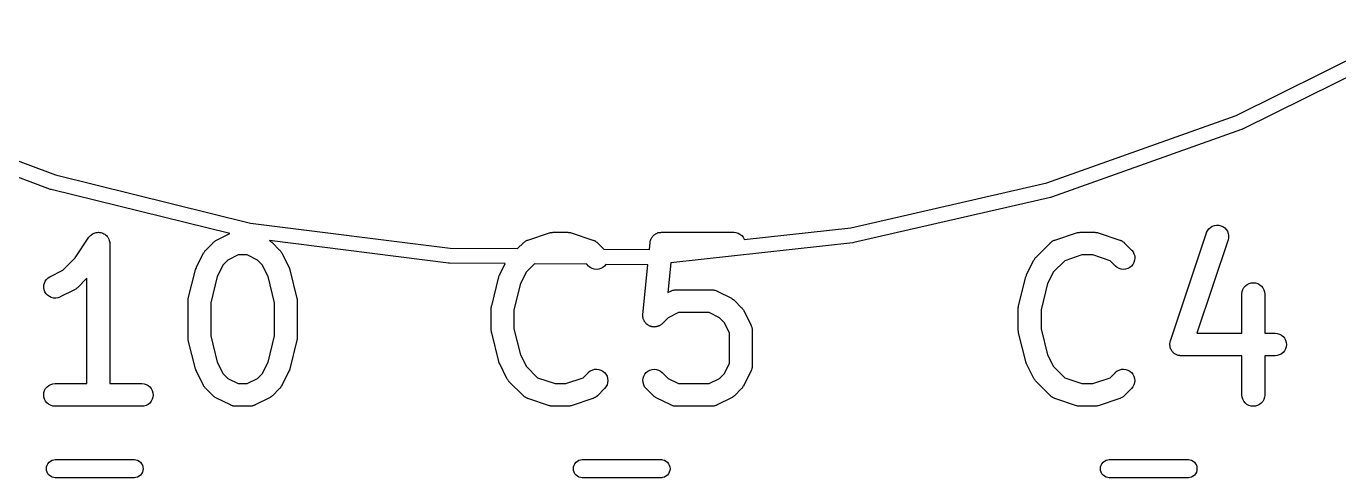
# Model space of a CAD drawing. Extents: x 122.8 to 186.2, y -119.4 to -70.3.
# Drawn here: x 130.69 to 139.35, y -102.73 to -99.74 of the extents above; entities that cross this region are included whole.
import ezdxf

# ---------------------------------------------------------------- set-up
doc = ezdxf.new("R2010")
doc.units = 0
doc.layers.add('BLACK', color=7, linetype='CONTINUOUS')

msp = doc.modelspace()

# ---------------------------------------------------------------- linework, layer by layer
at = {"layer": 'BLACK', "linetype": 'CONTINUOUS'}
for p, q in [((138.674, -100.333), (139.862, -99.7439)), ((139.909, -99.8322), (138.716, -100.424)), ((129.641, -100.262), (130.883, -100.727)), ((130.85, -100.822), (129.603, -100.354)), ((137.425, -100.779), (138.674, -100.333)), ((138.71, -100.426), (137.455, -100.874)), ((138.711, -100.426), (138.71, -100.426)), ((138.715, -100.424), (138.711, -100.426)), ((138.711, -100.426), (138.711, -100.426)), ((138.716, -100.424), (138.715, -100.424)), ((138.716, -100.424), (138.716, -100.424)), ((130.883, -100.727), (132.171, -101.045)), ((136.132, -101.076), (137.425, -100.779)), ((130.851, -100.822), (130.85, -100.822)), ((130.856, -100.824), (130.851, -100.822)), ((130.851, -100.822), (130.851, -100.822)), ((132.035, -101.114), (130.856, -100.824)), ((130.856, -100.824), (130.856, -100.824)), ((130.856, -100.824), (130.856, -100.824)), ((137.45, -100.876), (136.151, -101.174)), ((137.451, -100.875), (137.45, -100.875)), ((137.45, -100.875), (137.45, -100.876)), ((137.455, -100.874), (137.451, -100.875)), ((137.455, -100.874), (137.455, -100.874)), ((137.455, -100.874), (137.455, -100.874)), ((132.171, -101.045), (133.487, -101.21)), ((138.494, -101.083), (138.505, -101.073)), ((138.505, -101.073), (138.517, -101.065)), ((138.517, -101.065), (138.531, -101.06)), ((138.531, -101.06), (138.545, -101.058)), ((138.545, -101.058), (138.56, -101.058)), ((138.56, -101.058), (138.574, -101.062)), ((138.574, -101.062), (138.587, -101.068)), ((138.587, -101.068), (138.599, -101.076)), ((131.013, -101.275), (131.104, -101.139)), ((131.104, -101.138), (131.109, -101.132)), ((131.104, -101.139), (131.104, -101.138)), ((131.104, -101.138), (131.104, -101.138)), ((131.104, -101.138), (131.104, -101.138)), ((131.104, -101.138), (131.104, -101.138)), ((131.109, -101.132), (131.114, -101.127)), ((131.114, -101.127), (131.12, -101.122)), ((131.114, -101.127), (131.114, -101.127)), ((131.114, -101.127), (131.114, -101.127)), ((131.12, -101.122), (131.125, -101.118)), ((131.125, -101.118), (131.132, -101.114)), ((131.125, -101.118), (131.125, -101.118)), ((131.125, -101.118), (131.125, -101.118)), ((131.132, -101.114), (131.138, -101.111)), ((131.138, -101.111), (131.146, -101.109)), ((131.138, -101.111), (131.138, -101.111)), ((131.138, -101.111), (131.138, -101.111)), ((131.146, -101.109), (131.152, -101.107)), ((131.152, -101.107), (131.16, -101.106)), ((131.152, -101.107), (131.152, -101.107)), ((131.152, -101.107), (131.152, -101.107)), ((131.16, -101.106), (131.167, -101.105)), ((131.167, -101.105), (131.167, -101.105)), ((131.167, -101.105), (131.174, -101.106)), ((131.167, -101.105), (131.167, -101.105)), ((131.174, -101.106), (131.181, -101.107)), ((131.181, -101.107), (131.181, -101.107)), ((131.181, -101.107), (131.182, -101.107)), ((131.182, -101.107), (131.189, -101.109)), ((131.189, -101.109), (131.195, -101.111)), ((131.195, -101.111), (131.195, -101.111)), ((131.195, -101.111), (131.195, -101.111)), ((131.195, -101.111), (131.202, -101.115)), ((131.202, -101.115), (131.208, -101.118)), ((131.208, -101.118), (131.208, -101.118)), ((131.208, -101.118), (131.208, -101.118)), ((131.208, -101.118), (131.214, -101.123)), ((131.214, -101.123), (131.22, -101.128)), ((131.22, -101.128), (131.22, -101.128)), ((131.22, -101.128), (131.22, -101.128)), ((131.22, -101.128), (131.224, -101.134)), ((131.224, -101.134), (131.229, -101.139)), ((131.229, -101.139), (131.229, -101.139)), ((131.229, -101.139), (131.229, -101.139)), ((131.229, -101.139), (131.233, -101.146)), ((131.233, -101.146), (131.236, -101.152)), ((131.236, -101.152), (131.236, -101.152)), ((131.236, -101.152), (131.236, -101.152)), ((131.236, -101.152), (131.238, -101.159)), ((131.238, -101.159), (131.24, -101.166)), ((131.942, -101.161), (132.035, -101.114)), ((133.992, -101.161), (133.997, -101.158)), ((133.997, -101.158), (133.999, -101.158)), ((133.999, -101.158), (134.001, -101.157)), ((134.001, -101.157), (134.144, -101.109)), ((134.144, -101.109), (134.145, -101.109)), ((134.145, -101.109), (134.149, -101.108)), ((134.149, -101.108), (134.153, -101.107)), ((134.153, -101.107), (134.156, -101.107)), ((134.156, -101.107), (134.159, -101.106)), ((134.159, -101.106), (134.163, -101.106)), ((134.163, -101.106), (134.168, -101.105)), ((134.168, -101.105), (134.263, -101.105)), ((134.263, -101.105), (134.264, -101.105)), ((134.264, -101.105), (134.268, -101.106)), ((134.268, -101.106), (134.272, -101.106)), ((134.272, -101.106), (134.275, -101.107)), ((134.275, -101.107), (134.278, -101.107)), ((134.278, -101.107), (134.282, -101.108)), ((134.282, -101.108), (134.287, -101.109)), ((134.287, -101.109), (134.429, -101.157)), ((134.429, -101.157), (134.43, -101.157)), ((134.43, -101.157), (134.432, -101.158)), ((134.432, -101.158), (134.435, -101.159)), ((134.435, -101.159), (134.439, -101.161)), ((134.81, -101.158), (134.812, -101.155)), ((134.81, -101.161), (134.81, -101.158)), ((134.812, -101.155), (134.813, -101.151)), ((134.813, -101.151), (134.815, -101.148)), ((134.815, -101.148), (134.816, -101.144)), ((134.816, -101.144), (134.818, -101.141)), ((134.818, -101.141), (134.82, -101.138)), ((134.82, -101.138), (134.822, -101.135)), ((134.822, -101.135), (134.825, -101.132)), ((134.825, -101.132), (134.827, -101.13)), ((134.827, -101.13), (134.829, -101.127)), ((134.829, -101.127), (134.832, -101.125)), ((134.832, -101.125), (134.835, -101.122)), ((134.835, -101.122), (134.838, -101.12)), ((134.838, -101.12), (134.84, -101.118)), ((134.84, -101.118), (134.844, -101.116)), ((134.844, -101.116), (134.847, -101.114)), ((134.847, -101.114), (134.85, -101.113)), ((134.85, -101.113), (134.853, -101.111)), ((134.853, -101.111), (134.857, -101.11)), ((134.857, -101.11), (134.861, -101.108)), ((134.861, -101.108), (134.864, -101.108)), ((134.864, -101.108), (134.867, -101.107)), ((134.867, -101.107), (134.871, -101.106)), ((134.871, -101.106), (134.875, -101.106)), ((134.875, -101.106), (134.879, -101.106)), ((134.879, -101.106), (134.882, -101.105)), ((134.882, -101.105), (135.358, -101.105)), ((135.358, -101.105), (135.359, -101.105)), ((135.359, -101.105), (135.374, -101.107)), ((135.374, -101.107), (135.388, -101.111)), ((135.388, -101.111), (135.4, -101.118)), ((135.4, -101.118), (135.412, -101.128)), ((135.412, -101.128), (135.421, -101.139)), ((135.421, -101.139), (135.428, -101.152)), ((135.428, -101.153), (136.132, -101.076)), ((135.428, -101.152), (135.428, -101.153)), ((137.47, -101.161), (137.474, -101.158)), ((137.474, -101.158), (137.477, -101.158)), ((137.477, -101.158), (137.479, -101.157)), ((137.479, -101.157), (137.621, -101.109)), ((137.621, -101.109), (137.622, -101.109)), ((137.622, -101.109), (137.627, -101.108)), ((137.627, -101.108), (137.631, -101.107)), ((137.631, -101.107), (137.634, -101.107)), ((137.634, -101.107), (137.637, -101.106)), ((137.637, -101.106), (137.641, -101.106)), ((137.641, -101.106), (137.645, -101.105)), ((137.645, -101.105), (137.74, -101.105)), ((137.74, -101.105), (137.741, -101.105)), ((137.741, -101.105), (137.746, -101.106)), ((137.746, -101.106), (137.75, -101.106)), ((137.75, -101.106), (137.753, -101.107)), ((137.753, -101.107), (137.756, -101.107)), ((137.756, -101.107), (137.76, -101.108)), ((137.76, -101.108), (137.764, -101.109)), ((137.764, -101.109), (137.907, -101.157)), ((137.907, -101.157), (137.908, -101.157)), ((137.908, -101.157), (137.91, -101.158)), ((137.91, -101.158), (137.912, -101.159)), ((137.912, -101.159), (137.917, -101.161)), ((138.241, -101.823), (138.479, -101.109)), ((138.621, -101.156), (138.416, -101.772)), ((138.479, -101.108), (138.485, -101.095)), ((138.479, -101.109), (138.479, -101.108)), ((138.485, -101.095), (138.494, -101.083)), ((138.599, -101.076), (138.609, -101.087)), ((138.609, -101.087), (138.617, -101.099)), ((138.617, -101.099), (138.622, -101.113)), ((138.624, -101.142), (138.621, -101.156)), ((138.622, -101.113), (138.625, -101.128)), ((138.625, -101.128), (138.624, -101.142)), ((131.24, -101.166), (131.24, -101.166)), ((131.24, -101.166), (131.24, -101.166)), ((131.24, -101.166), (131.241, -101.173)), ((131.241, -101.173), (131.241, -101.18)), ((131.241, -101.18), (131.241, -102.105)), ((131.814, -101.337), (131.861, -101.242)), ((131.861, -101.242), (131.862, -101.241)), ((131.862, -101.241), (131.864, -101.238)), ((131.864, -101.238), (131.866, -101.234)), ((131.866, -101.234), (131.868, -101.231)), ((131.868, -101.231), (131.87, -101.229)), ((131.87, -101.229), (131.873, -101.226)), ((131.873, -101.226), (131.875, -101.223)), ((131.875, -101.223), (131.923, -101.175)), ((131.923, -101.175), (131.924, -101.174)), ((131.924, -101.174), (131.927, -101.172)), ((131.927, -101.172), (131.93, -101.169)), ((131.93, -101.169), (131.933, -101.167)), ((131.933, -101.167), (131.935, -101.165)), ((131.935, -101.165), (131.939, -101.163)), ((131.939, -101.163), (131.942, -101.161)), ((133.477, -101.31), (132.296, -101.161)), ((132.296, -101.161), (132.296, -101.161)), ((132.296, -101.161), (132.3, -101.164)), ((132.3, -101.164), (132.303, -101.166)), ((132.303, -101.166), (132.306, -101.168)), ((132.306, -101.168), (132.308, -101.169)), ((132.308, -101.169), (132.311, -101.172)), ((132.311, -101.172), (132.315, -101.175)), ((132.315, -101.175), (132.362, -101.223)), ((132.362, -101.223), (132.363, -101.223)), ((132.363, -101.223), (132.366, -101.227)), ((132.366, -101.227), (132.368, -101.23)), ((132.368, -101.23), (132.37, -101.232)), ((132.37, -101.232), (132.372, -101.235)), ((132.372, -101.235), (132.374, -101.239)), ((132.374, -101.239), (132.376, -101.242)), ((132.376, -101.242), (132.424, -101.337)), ((133.487, -101.21), (133.933, -101.213)), ((133.933, -101.213), (133.972, -101.175)), ((133.972, -101.174), (133.974, -101.173)), ((133.972, -101.175), (133.972, -101.174)), ((133.974, -101.173), (133.976, -101.171)), ((133.976, -101.171), (133.98, -101.168)), ((133.98, -101.168), (133.984, -101.165)), ((133.984, -101.165), (133.986, -101.164)), ((133.986, -101.164), (133.988, -101.163)), ((133.988, -101.163), (133.992, -101.161)), ((134.439, -101.161), (134.444, -101.163)), ((134.444, -101.163), (134.445, -101.165)), ((134.445, -101.165), (134.447, -101.166)), ((134.447, -101.166), (134.451, -101.169)), ((134.451, -101.169), (134.456, -101.172)), ((134.456, -101.172), (134.457, -101.174)), ((134.457, -101.174), (134.459, -101.175)), ((134.459, -101.175), (134.502, -101.218)), ((134.502, -101.218), (134.803, -101.22)), ((134.803, -101.22), (134.807, -101.173)), ((134.807, -101.172), (134.808, -101.169)), ((134.807, -101.173), (134.807, -101.172)), ((134.808, -101.165), (134.81, -101.161)), ((134.808, -101.169), (134.808, -101.165)), ((136.146, -101.175), (134.945, -101.307)), ((136.151, -101.174), (136.146, -101.175)), ((136.146, -101.175), (136.146, -101.175)), ((136.146, -101.175), (136.146, -101.175)), ((136.151, -101.174), (136.151, -101.174)), ((136.151, -101.174), (136.151, -101.174)), ((137.354, -101.27), (137.449, -101.175)), ((137.449, -101.175), (137.45, -101.174)), ((137.45, -101.174), (137.452, -101.173)), ((137.452, -101.173), (137.453, -101.171)), ((137.453, -101.171), (137.457, -101.168)), ((137.457, -101.168), (137.461, -101.165)), ((137.461, -101.165), (137.463, -101.164)), ((137.463, -101.164), (137.465, -101.163)), ((137.465, -101.163), (137.47, -101.161)), ((137.917, -101.161), (137.921, -101.163)), ((137.921, -101.163), (137.923, -101.165)), ((137.923, -101.165), (137.925, -101.166)), ((137.925, -101.166), (137.929, -101.169)), ((137.929, -101.169), (137.933, -101.172)), ((137.933, -101.172), (137.935, -101.174)), ((137.935, -101.174), (137.936, -101.175)), ((137.936, -101.175), (137.984, -101.223)), ((137.984, -101.223), (137.985, -101.223)), ((137.985, -101.223), (137.994, -101.235)), ((137.994, -101.235), (138, -101.248)), ((130.931, -101.357), (131.013, -101.275)), ((131.99, -101.32), (131.951, -101.397)), ((132.02, -101.29), (131.99, -101.32)), ((132.089, -101.255), (132.02, -101.29)), ((132.149, -101.255), (132.089, -101.255)), ((132.217, -101.29), (132.149, -101.255)), ((132.248, -101.32), (132.217, -101.29)), ((132.286, -101.397), (132.248, -101.32)), ((133.478, -101.31), (133.477, -101.31)), ((133.483, -101.31), (133.478, -101.31)), ((133.478, -101.31), (133.478, -101.31)), ((133.851, -101.313), (133.483, -101.31)), ((133.483, -101.31), (133.483, -101.31)), ((133.483, -101.31), (133.483, -101.31)), ((133.815, -101.385), (133.851, -101.313)), ((134.044, -101.314), (133.991, -101.368)), ((134.389, -101.317), (134.044, -101.314)), ((134.4, -101.329), (134.389, -101.317)), ((134.412, -101.338), (134.4, -101.329)), ((134.506, -101.329), (134.495, -101.338)), ((134.515, -101.318), (134.506, -101.329)), ((134.793, -101.32), (134.515, -101.318)), ((134.76, -101.649), (134.793, -101.32)), ((134.945, -101.307), (134.925, -101.504)), ((137.292, -101.385), (137.34, -101.29)), ((137.34, -101.289), (137.343, -101.285)), ((137.34, -101.29), (137.34, -101.289)), ((137.343, -101.285), (137.345, -101.282)), ((137.345, -101.282), (137.347, -101.279)), ((137.347, -101.279), (137.348, -101.276)), ((137.348, -101.276), (137.351, -101.273)), ((137.351, -101.273), (137.354, -101.27)), ((137.543, -101.294), (137.469, -101.368)), ((137.657, -101.255), (137.543, -101.294)), ((137.728, -101.255), (137.657, -101.255)), ((137.843, -101.294), (137.728, -101.255)), ((137.878, -101.329), (137.843, -101.294)), ((137.889, -101.338), (137.878, -101.329)), ((137.983, -101.329), (137.972, -101.338)), ((137.993, -101.318), (137.983, -101.329)), ((138, -101.305), (137.993, -101.318)), ((138, -101.248), (138.005, -101.262)), ((138.004, -101.291), (138, -101.305)), ((138.006, -101.276), (138.004, -101.291)), ((138.005, -101.262), (138.006, -101.276)), ((130.816, -101.429), (130.824, -101.417)), ((130.824, -101.417), (130.835, -101.407)), ((130.835, -101.407), (130.847, -101.399)), ((130.847, -101.399), (130.931, -101.357)), ((131.091, -101.409), (131.029, -101.472)), ((131.091, -102.105), (131.091, -101.409)), ((131.76, -101.543), (131.808, -101.353)), ((131.808, -101.351), (131.811, -101.344)), ((131.808, -101.352), (131.808, -101.351)), ((131.808, -101.351), (131.808, -101.351)), ((131.808, -101.353), (131.808, -101.352)), ((131.811, -101.344), (131.813, -101.338)), ((131.813, -101.338), (131.814, -101.337)), ((131.813, -101.338), (131.813, -101.338)), ((131.951, -101.397), (131.908, -101.571)), ((132.329, -101.571), (132.286, -101.397)), ((132.424, -101.337), (132.424, -101.338)), ((132.424, -101.338), (132.424, -101.339)), ((132.424, -101.339), (132.425, -101.339)), ((132.425, -101.339), (132.427, -101.345)), ((132.427, -101.345), (132.429, -101.352)), ((132.429, -101.352), (132.429, -101.352)), ((132.429, -101.352), (132.43, -101.353)), ((132.43, -101.353), (132.477, -101.543)), ((133.762, -101.591), (133.809, -101.4)), ((133.809, -101.4), (133.809, -101.399)), ((133.809, -101.399), (133.81, -101.399)), ((133.81, -101.399), (133.812, -101.392)), ((133.81, -101.399), (133.81, -101.399)), ((133.812, -101.392), (133.815, -101.386)), ((133.815, -101.386), (133.815, -101.385)), ((133.815, -101.385), (133.815, -101.385)), ((133.991, -101.368), (133.953, -101.445)), ((134.425, -101.345), (134.412, -101.338)), ((134.439, -101.349), (134.425, -101.345)), ((134.453, -101.351), (134.439, -101.349)), ((134.468, -101.349), (134.453, -101.351)), ((134.482, -101.345), (134.468, -101.349)), ((134.495, -101.338), (134.482, -101.345)), ((137.239, -101.591), (137.287, -101.4)), ((137.287, -101.399), (137.29, -101.392)), ((137.287, -101.4), (137.287, -101.399)), ((137.287, -101.399), (137.287, -101.399)), ((137.287, -101.399), (137.287, -101.399)), ((137.29, -101.392), (137.292, -101.386)), ((137.292, -101.386), (137.292, -101.385)), ((137.292, -101.385), (137.292, -101.385)), ((137.469, -101.368), (137.43, -101.445)), ((137.902, -101.345), (137.889, -101.338)), ((137.916, -101.349), (137.902, -101.345)), ((137.931, -101.351), (137.916, -101.349)), ((137.945, -101.349), (137.931, -101.351)), ((137.959, -101.345), (137.945, -101.349)), ((137.972, -101.338), (137.959, -101.345)), ((130.806, -101.456), (130.81, -101.442)), ((130.806, -101.471), (130.806, -101.456)), ((130.808, -101.485), (130.806, -101.471)), ((130.813, -101.499), (130.808, -101.485)), ((130.81, -101.442), (130.816, -101.429)), ((130.821, -101.512), (130.813, -101.499)), ((131.009, -101.486), (130.914, -101.533)), ((131.013, -101.483), (131.009, -101.486)), ((131.017, -101.481), (131.013, -101.483)), ((131.019, -101.479), (131.017, -101.481)), ((131.022, -101.478), (131.019, -101.479)), ((131.025, -101.475), (131.022, -101.478)), ((131.028, -101.472), (131.025, -101.475)), ((131.029, -101.472), (131.028, -101.472)), ((133.953, -101.445), (133.909, -101.618)), ((134.925, -101.504), (134.944, -101.494)), ((134.944, -101.494), (134.945, -101.494)), ((134.945, -101.494), (134.947, -101.493)), ((134.947, -101.493), (134.949, -101.492)), ((134.949, -101.492), (134.953, -101.491)), ((134.953, -101.491), (134.958, -101.489)), ((134.958, -101.489), (134.96, -101.488)), ((134.96, -101.488), (134.963, -101.488)), ((134.963, -101.488), (134.968, -101.487)), ((134.968, -101.487), (134.973, -101.486)), ((134.973, -101.486), (134.975, -101.487)), ((134.975, -101.487), (134.977, -101.486)), ((134.977, -101.486), (135.215, -101.486)), ((135.215, -101.486), (135.216, -101.486)), ((135.216, -101.486), (135.218, -101.487)), ((135.218, -101.487), (135.221, -101.487)), ((135.221, -101.487), (135.226, -101.487)), ((135.226, -101.487), (135.231, -101.488)), ((135.231, -101.488), (135.233, -101.489)), ((135.233, -101.489), (135.235, -101.489)), ((135.235, -101.489), (135.24, -101.491)), ((135.24, -101.491), (135.245, -101.492)), ((135.245, -101.492), (135.247, -101.493)), ((135.247, -101.493), (135.249, -101.494)), ((135.249, -101.494), (135.344, -101.542)), ((137.43, -101.445), (137.387, -101.618)), ((138.713, -101.513), (138.715, -101.498)), ((138.715, -101.498), (138.719, -101.484)), ((138.719, -101.484), (138.726, -101.471)), ((138.726, -101.471), (138.736, -101.46)), ((138.736, -101.46), (138.747, -101.451)), ((138.747, -101.451), (138.76, -101.444)), ((138.76, -101.444), (138.774, -101.44)), ((138.774, -101.44), (138.788, -101.439)), ((138.788, -101.439), (138.803, -101.44)), ((138.803, -101.44), (138.817, -101.445)), ((138.817, -101.445), (138.83, -101.452)), ((138.83, -101.452), (138.841, -101.461)), ((138.841, -101.461), (138.85, -101.472)), ((138.85, -101.472), (138.857, -101.485)), ((138.857, -101.485), (138.862, -101.499)), ((138.862, -101.499), (138.863, -101.514)), ((130.831, -101.522), (130.821, -101.512)), ((130.843, -101.531), (130.831, -101.522)), ((130.856, -101.537), (130.843, -101.531)), ((130.87, -101.54), (130.856, -101.537)), ((130.885, -101.541), (130.87, -101.54)), ((130.899, -101.539), (130.885, -101.541)), ((130.913, -101.534), (130.899, -101.539)), ((130.914, -101.533), (130.913, -101.534)), ((131.758, -101.558), (131.759, -101.552)), ((131.758, -101.559), (131.758, -101.558)), ((131.758, -101.56), (131.758, -101.559)), ((131.758, -101.561), (131.758, -101.56)), ((131.758, -101.799), (131.758, -101.561)), ((131.759, -101.552), (131.76, -101.546)), ((131.76, -101.544), (131.76, -101.543)), ((131.76, -101.546), (131.76, -101.544)), ((131.908, -101.571), (131.908, -101.79)), ((132.329, -101.79), (132.329, -101.571)), ((132.477, -101.543), (132.477, -101.544)), ((132.477, -101.544), (132.478, -101.545)), ((132.478, -101.545), (132.478, -101.547)), ((132.478, -101.547), (132.479, -101.553)), ((132.479, -101.553), (132.479, -101.559)), ((132.479, -101.559), (132.479, -101.56)), ((132.479, -101.56), (132.479, -101.561)), ((132.479, -101.561), (132.479, -101.799)), ((133.76, -101.599), (133.761, -101.593)), ((133.761, -101.592), (133.762, -101.591)), ((133.761, -101.593), (133.761, -101.592)), ((135.344, -101.542), (135.345, -101.542)), ((135.345, -101.542), (135.348, -101.545)), ((135.348, -101.545), (135.352, -101.547)), ((135.352, -101.547), (135.355, -101.549)), ((135.355, -101.549), (135.357, -101.55)), ((135.357, -101.55), (135.36, -101.553)), ((135.36, -101.553), (135.364, -101.556)), ((135.364, -101.556), (135.411, -101.604)), ((137.238, -101.593), (137.239, -101.592)), ((137.238, -101.599), (137.238, -101.593)), ((137.239, -101.592), (137.239, -101.591)), ((138.713, -101.514), (138.713, -101.513)), ((138.713, -101.772), (138.713, -101.514)), ((138.863, -101.514), (138.863, -101.772)), ((133.759, -101.605), (133.76, -101.599)), ((133.759, -101.607), (133.759, -101.605)), ((133.759, -101.608), (133.759, -101.607)), ((133.759, -101.609), (133.759, -101.608)), ((133.759, -101.752), (133.759, -101.609)), ((133.909, -101.618), (133.909, -101.743)), ((134.759, -101.656), (134.76, -101.653)), ((134.76, -101.66), (134.759, -101.656)), ((134.76, -101.653), (134.76, -101.649)), ((134.76, -101.664), (134.76, -101.66)), ((134.76, -101.667), (134.76, -101.664)), ((134.761, -101.671), (134.76, -101.667)), ((134.762, -101.674), (134.761, -101.671)), ((134.762, -101.678), (134.762, -101.674)), ((134.764, -101.681), (134.762, -101.678)), ((134.926, -101.671), (134.887, -101.71)), ((134.995, -101.636), (134.926, -101.671)), ((135.198, -101.636), (134.995, -101.636)), ((135.266, -101.671), (135.198, -101.636)), ((135.296, -101.701), (135.266, -101.671)), ((135.411, -101.604), (135.412, -101.604)), ((135.412, -101.604), (135.414, -101.608)), ((135.414, -101.608), (135.417, -101.611)), ((135.417, -101.611), (135.419, -101.613)), ((135.419, -101.613), (135.421, -101.616)), ((135.421, -101.616), (135.423, -101.619)), ((135.423, -101.619), (135.425, -101.623)), ((135.425, -101.623), (135.473, -101.718)), ((137.237, -101.605), (137.238, -101.599)), ((137.237, -101.607), (137.237, -101.605)), ((137.237, -101.608), (137.237, -101.607)), ((137.237, -101.609), (137.237, -101.608)), ((137.237, -101.752), (137.237, -101.609)), ((137.387, -101.618), (137.387, -101.743)), ((133.759, -101.753), (133.759, -101.752)), ((133.759, -101.754), (133.759, -101.753)), ((133.76, -101.76), (133.759, -101.754)), ((133.761, -101.766), (133.76, -101.76)), ((133.761, -101.768), (133.761, -101.766)), ((133.909, -101.743), (133.953, -101.916)), ((134.765, -101.685), (134.764, -101.681)), ((134.767, -101.688), (134.765, -101.685)), ((134.768, -101.692), (134.767, -101.688)), ((134.77, -101.695), (134.768, -101.692)), ((134.772, -101.698), (134.77, -101.695)), ((134.774, -101.701), (134.772, -101.698)), ((134.776, -101.704), (134.774, -101.701)), ((134.779, -101.706), (134.776, -101.704)), ((134.781, -101.709), (134.779, -101.706)), ((134.784, -101.712), (134.781, -101.709)), ((134.786, -101.714), (134.784, -101.712)), ((134.789, -101.716), (134.786, -101.714)), ((134.792, -101.719), (134.789, -101.716)), ((134.795, -101.72), (134.792, -101.719)), ((134.798, -101.722), (134.795, -101.72)), ((134.802, -101.724), (134.798, -101.722)), ((134.805, -101.726), (134.802, -101.724)), ((134.809, -101.727), (134.805, -101.726)), ((134.812, -101.728), (134.809, -101.727)), ((134.816, -101.729), (134.812, -101.728)), ((134.819, -101.73), (134.816, -101.729)), ((134.823, -101.73), (134.819, -101.73)), ((134.826, -101.731), (134.823, -101.73)), ((134.83, -101.731), (134.826, -101.731)), ((134.833, -101.732), (134.83, -101.731)), ((134.837, -101.731), (134.833, -101.732)), ((134.841, -101.731), (134.837, -101.731)), ((134.844, -101.731), (134.841, -101.731)), ((134.848, -101.73), (134.844, -101.731)), ((134.852, -101.729), (134.848, -101.73)), ((134.855, -101.729), (134.852, -101.729)), ((134.859, -101.727), (134.855, -101.729)), ((134.862, -101.726), (134.859, -101.727)), ((134.865, -101.724), (134.862, -101.726)), ((134.869, -101.723), (134.865, -101.724)), ((134.872, -101.721), (134.869, -101.723)), ((134.875, -101.719), (134.872, -101.721)), ((134.878, -101.717), (134.875, -101.719)), ((134.881, -101.715), (134.878, -101.717)), ((134.884, -101.713), (134.881, -101.715)), ((134.887, -101.71), (134.884, -101.713)), ((134.887, -101.71), (134.887, -101.71)), ((135.331, -101.77), (135.296, -101.701)), ((135.473, -101.718), (135.473, -101.719)), ((135.473, -101.719), (135.474, -101.721)), ((135.474, -101.721), (135.475, -101.723)), ((135.475, -101.723), (135.477, -101.728)), ((135.477, -101.728), (135.478, -101.733)), ((135.478, -101.733), (135.479, -101.735)), ((135.479, -101.735), (135.479, -101.737)), ((135.479, -101.737), (135.48, -101.742)), ((135.48, -101.742), (135.481, -101.747)), ((135.481, -101.747), (135.48, -101.75)), ((135.48, -101.75), (135.481, -101.752)), ((135.481, -101.752), (135.481, -101.99)), ((137.237, -101.753), (137.237, -101.752)), ((137.237, -101.754), (137.237, -101.753)), ((137.238, -101.76), (137.237, -101.754)), ((137.238, -101.766), (137.238, -101.76)), ((137.239, -101.768), (137.238, -101.766)), ((137.387, -101.743), (137.43, -101.916)), ((131.758, -101.801), (131.758, -101.799)), ((131.758, -101.802), (131.758, -101.801)), ((131.759, -101.808), (131.758, -101.802)), ((131.759, -101.814), (131.759, -101.808)), ((131.76, -101.815), (131.759, -101.814)), ((131.76, -101.817), (131.76, -101.815)), ((131.76, -101.818), (131.76, -101.817)), ((131.808, -102.008), (131.76, -101.818)), ((131.908, -101.79), (131.951, -101.964)), ((132.286, -101.964), (132.329, -101.79)), ((132.477, -101.818), (132.43, -102.008)), ((132.478, -101.815), (132.477, -101.816)), ((132.477, -101.816), (132.477, -101.818)), ((132.479, -101.803), (132.478, -101.809)), ((132.478, -101.809), (132.478, -101.815)), ((132.479, -101.799), (132.479, -101.8)), ((132.479, -101.8), (132.479, -101.802)), ((132.479, -101.802), (132.479, -101.803)), ((133.761, -101.769), (133.761, -101.768)), ((133.762, -101.77), (133.761, -101.769)), ((133.809, -101.96), (133.762, -101.77)), ((135.331, -101.972), (135.331, -101.77)), ((137.239, -101.769), (137.239, -101.768)), ((137.239, -101.77), (137.239, -101.769)), ((137.287, -101.96), (137.239, -101.77)), ((138.237, -101.838), (138.238, -101.835)), ((138.237, -101.842), (138.237, -101.838)), ((138.237, -101.847), (138.237, -101.842)), ((138.237, -101.849), (138.237, -101.847)), ((138.237, -101.852), (138.237, -101.849)), ((138.238, -101.857), (138.237, -101.852)), ((138.238, -101.832), (138.24, -101.828)), ((138.238, -101.835), (138.238, -101.832)), ((138.24, -101.828), (138.241, -101.823)), ((138.416, -101.772), (138.713, -101.772)), ((138.863, -101.772), (138.931, -101.772)), ((138.931, -101.772), (138.932, -101.772)), ((138.932, -101.772), (138.946, -101.774)), ((138.946, -101.774), (138.96, -101.778)), ((138.96, -101.778), (138.973, -101.785)), ((138.973, -101.785), (138.984, -101.795)), ((138.984, -101.795), (138.994, -101.806)), ((138.994, -101.806), (139, -101.819)), ((139, -101.819), (139.005, -101.833)), ((139.006, -101.848), (139.004, -101.862)), ((139.005, -101.833), (139.006, -101.848)), ((133.953, -101.916), (133.991, -101.993)), ((137.43, -101.916), (137.469, -101.993)), ((138.238, -101.861), (138.238, -101.857)), ((138.239, -101.864), (138.238, -101.861)), ((138.239, -101.867), (138.239, -101.864)), ((138.241, -101.871), (138.239, -101.867)), ((138.242, -101.875), (138.241, -101.871)), ((138.244, -101.878), (138.242, -101.875)), ((138.245, -101.88), (138.244, -101.878)), ((138.247, -101.884), (138.245, -101.88)), ((138.249, -101.888), (138.247, -101.884)), ((138.251, -101.89), (138.249, -101.888)), ((138.252, -101.893), (138.251, -101.89)), ((138.255, -101.896), (138.252, -101.893)), ((138.258, -101.9), (138.255, -101.896)), ((138.26, -101.901), (138.258, -101.9)), ((138.262, -101.903), (138.26, -101.901)), ((138.266, -101.906), (138.262, -101.903)), ((138.269, -101.909), (138.266, -101.906)), ((138.272, -101.91), (138.269, -101.909)), ((138.274, -101.912), (138.272, -101.91)), ((138.278, -101.914), (138.274, -101.912)), ((138.282, -101.916), (138.278, -101.914)), ((138.285, -101.917), (138.282, -101.916)), ((138.288, -101.918), (138.285, -101.917)), ((138.292, -101.919), (138.288, -101.918)), ((138.296, -101.92), (138.292, -101.919)), ((138.299, -101.921), (138.296, -101.92)), ((138.302, -101.921), (138.299, -101.921)), ((138.306, -101.922), (138.302, -101.921)), ((138.311, -101.922), (138.306, -101.922)), ((138.312, -101.922), (138.311, -101.922)), ((138.713, -101.922), (138.312, -101.922)), ((138.713, -102.18), (138.713, -101.922)), ((138.931, -101.922), (138.863, -101.922)), ((138.863, -101.922), (138.863, -102.18)), ((138.945, -101.921), (138.931, -101.922)), ((138.959, -101.916), (138.945, -101.921)), ((138.972, -101.91), (138.959, -101.916)), ((138.984, -101.9), (138.972, -101.91)), ((138.993, -101.889), (138.984, -101.9)), ((139, -101.876), (138.993, -101.889)), ((139.004, -101.862), (139, -101.876)), ((131.808, -102.009), (131.808, -102.008)), ((131.808, -102.008), (131.808, -102.008)), ((131.81, -102.015), (131.808, -102.009)), ((131.813, -102.022), (131.81, -102.015)), ((131.813, -102.023), (131.813, -102.022)), ((131.813, -102.022), (131.813, -102.022)), ((131.814, -102.023), (131.813, -102.023)), ((131.861, -102.119), (131.814, -102.023)), ((131.951, -101.964), (131.99, -102.041)), ((132.248, -102.041), (132.286, -101.964)), ((132.424, -102.023), (132.376, -102.119)), ((132.427, -102.016), (132.424, -102.023)), ((132.424, -102.023), (132.424, -102.023)), ((132.424, -102.023), (132.424, -102.023)), ((132.429, -102.01), (132.427, -102.016)), ((132.43, -102.008), (132.429, -102.009)), ((132.429, -102.009), (132.429, -102.009)), ((132.429, -102.009), (132.429, -102.01)), ((133.809, -101.961), (133.809, -101.96)), ((133.812, -101.968), (133.809, -101.961)), ((133.809, -101.961), (133.809, -101.961)), ((133.814, -101.974), (133.812, -101.968)), ((133.814, -101.975), (133.814, -101.974)), ((133.815, -101.976), (133.814, -101.975)), ((133.814, -101.975), (133.814, -101.975)), ((133.862, -102.071), (133.815, -101.976)), ((133.991, -101.993), (134.065, -102.067)), ((134.401, -102.031), (134.412, -102.022)), ((134.412, -102.022), (134.425, -102.016)), ((134.425, -102.016), (134.44, -102.011)), ((134.44, -102.011), (134.454, -102.01)), ((134.454, -102.01), (134.469, -102.012)), ((134.469, -102.012), (134.483, -102.016)), ((134.483, -102.016), (134.495, -102.023)), ((134.495, -102.023), (134.507, -102.032)), ((134.782, -102.032), (134.793, -102.023)), ((134.793, -102.023), (134.806, -102.016)), ((134.806, -102.016), (134.82, -102.012)), ((134.82, -102.012), (134.835, -102.01)), ((134.835, -102.01), (134.849, -102.012)), ((134.849, -102.012), (134.863, -102.016)), ((134.863, -102.016), (134.876, -102.023)), ((134.876, -102.023), (134.887, -102.032)), ((135.296, -102.041), (135.331, -101.972)), ((135.473, -102.023), (135.425, -102.119)), ((135.474, -102.021), (135.473, -102.023)), ((135.475, -102.019), (135.474, -102.021)), ((135.476, -102.015), (135.475, -102.019)), ((135.478, -102.01), (135.476, -102.015)), ((135.479, -102.005), (135.478, -102.008)), ((135.478, -102.008), (135.478, -102.01)), ((135.48, -102), (135.479, -102.005)), ((135.481, -101.991), (135.48, -101.993)), ((135.48, -101.993), (135.481, -101.995)), ((135.481, -101.995), (135.48, -102)), ((135.481, -101.99), (135.481, -101.991)), ((137.287, -101.961), (137.287, -101.96)), ((137.289, -101.968), (137.287, -101.961)), ((137.287, -101.961), (137.287, -101.961)), ((137.292, -101.974), (137.289, -101.968)), ((137.292, -101.975), (137.292, -101.974)), ((137.292, -101.976), (137.292, -101.975)), ((137.292, -101.975), (137.292, -101.975)), ((137.34, -102.071), (137.292, -101.976)), ((137.469, -101.993), (137.543, -102.067)), ((137.879, -102.031), (137.89, -102.022)), ((137.89, -102.022), (137.903, -102.016)), ((137.903, -102.016), (137.917, -102.011)), ((137.917, -102.011), (137.932, -102.01)), ((137.932, -102.01), (137.946, -102.012)), ((137.946, -102.012), (137.96, -102.016)), ((137.96, -102.016), (137.973, -102.023)), ((137.973, -102.023), (137.984, -102.032)), ((130.839, -102.118), (130.852, -102.111)), ((130.852, -102.111), (130.866, -102.107)), ((130.866, -102.107), (130.881, -102.105)), ((130.881, -102.105), (131.091, -102.105)), ((131.241, -102.105), (131.452, -102.105)), ((131.452, -102.105), (131.453, -102.105)), ((131.453, -102.105), (131.468, -102.107)), ((131.468, -102.107), (131.482, -102.111)), ((131.482, -102.111), (131.494, -102.118)), ((131.99, -102.041), (132.02, -102.071)), ((132.02, -102.071), (132.089, -102.105)), ((132.089, -102.105), (132.149, -102.105)), ((132.149, -102.105), (132.217, -102.071)), ((132.217, -102.071), (132.248, -102.041)), ((133.865, -102.075), (133.862, -102.071)), ((133.867, -102.078), (133.865, -102.075)), ((133.869, -102.081), (133.867, -102.078)), ((133.87, -102.083), (133.869, -102.081)), ((133.873, -102.087), (133.87, -102.083)), ((133.876, -102.09), (133.873, -102.087)), ((133.876, -102.091), (133.876, -102.09)), ((133.972, -102.186), (133.876, -102.091)), ((134.065, -102.067), (134.18, -102.105)), ((134.18, -102.105), (134.251, -102.105)), ((134.251, -102.105), (134.365, -102.067)), ((134.365, -102.067), (134.4, -102.032)), ((134.4, -102.032), (134.401, -102.031)), ((134.507, -102.032), (134.516, -102.044)), ((134.516, -102.044), (134.523, -102.057)), ((134.523, -102.057), (134.527, -102.071)), ((134.527, -102.1), (134.523, -102.114)), ((134.527, -102.071), (134.528, -102.085)), ((134.528, -102.085), (134.527, -102.1)), ((134.759, -102.084), (134.761, -102.07)), ((134.761, -102.099), (134.759, -102.084)), ((134.761, -102.07), (134.765, -102.056)), ((134.765, -102.113), (134.761, -102.099)), ((134.765, -102.056), (134.772, -102.043)), ((134.771, -102.126), (134.765, -102.113)), ((134.772, -102.043), (134.782, -102.032)), ((134.887, -102.032), (134.926, -102.071)), ((134.926, -102.071), (134.995, -102.105)), ((134.995, -102.105), (135.198, -102.105)), ((135.198, -102.105), (135.266, -102.071)), ((135.266, -102.071), (135.296, -102.041)), ((137.342, -102.075), (137.34, -102.071)), ((137.344, -102.078), (137.342, -102.075)), ((137.346, -102.081), (137.344, -102.078)), ((137.348, -102.083), (137.346, -102.081)), ((137.351, -102.087), (137.348, -102.083)), ((137.353, -102.09), (137.351, -102.087)), ((137.354, -102.091), (137.353, -102.09)), ((137.449, -102.186), (137.354, -102.091)), ((137.543, -102.067), (137.657, -102.105)), ((137.657, -102.105), (137.728, -102.105)), ((137.728, -102.105), (137.843, -102.067)), ((137.843, -102.067), (137.878, -102.032)), ((137.878, -102.032), (137.879, -102.031)), ((137.984, -102.032), (137.993, -102.044)), ((137.993, -102.044), (138, -102.057)), ((138, -102.057), (138.004, -102.071)), ((138.004, -102.1), (138, -102.114)), ((138.004, -102.071), (138.006, -102.085)), ((138.006, -102.085), (138.004, -102.1)), ((130.806, -102.18), (130.807, -102.165)), ((130.807, -102.194), (130.806, -102.18)), ((130.807, -102.165), (130.811, -102.151)), ((130.811, -102.208), (130.807, -102.194)), ((130.811, -102.151), (130.818, -102.138)), ((130.818, -102.138), (130.828, -102.127)), ((130.828, -102.127), (130.839, -102.118)), ((131.494, -102.118), (131.506, -102.128)), ((131.506, -102.128), (131.515, -102.139)), ((131.515, -102.139), (131.522, -102.152)), ((131.525, -102.195), (131.521, -102.209)), ((131.522, -102.152), (131.526, -102.166)), ((131.527, -102.181), (131.525, -102.195)), ((131.526, -102.166), (131.527, -102.181)), ((131.863, -102.122), (131.861, -102.119)), ((131.865, -102.126), (131.863, -102.122)), ((131.867, -102.128), (131.865, -102.126)), ((131.869, -102.131), (131.867, -102.128)), ((131.872, -102.134), (131.869, -102.131)), ((131.874, -102.137), (131.872, -102.134)), ((131.875, -102.138), (131.874, -102.137)), ((131.923, -102.186), (131.875, -102.138)), ((131.926, -102.188), (131.923, -102.186)), ((131.929, -102.191), (131.926, -102.188)), ((131.932, -102.193), (131.929, -102.191)), ((131.934, -102.195), (131.932, -102.193)), ((131.938, -102.197), (131.934, -102.195)), ((131.941, -102.199), (131.938, -102.197)), ((131.942, -102.2), (131.941, -102.199)), ((132.299, -102.198), (132.295, -102.2)), ((132.302, -102.196), (132.299, -102.198)), ((132.305, -102.194), (132.302, -102.196)), ((132.307, -102.192), (132.305, -102.194)), ((132.311, -102.189), (132.307, -102.192)), ((132.314, -102.187), (132.311, -102.189)), ((132.315, -102.186), (132.314, -102.187)), ((132.362, -102.138), (132.315, -102.186)), ((132.365, -102.135), (132.362, -102.138)), ((132.368, -102.132), (132.365, -102.135)), ((132.37, -102.129), (132.368, -102.132)), ((132.371, -102.127), (132.37, -102.129)), ((132.373, -102.123), (132.371, -102.127)), ((132.376, -102.12), (132.373, -102.123)), ((132.376, -102.119), (132.376, -102.12)), ((133.973, -102.187), (133.972, -102.186)), ((133.975, -102.189), (133.973, -102.187)), ((133.979, -102.192), (133.975, -102.189)), ((133.983, -102.195), (133.979, -102.192)), ((133.985, -102.196), (133.983, -102.195)), ((133.987, -102.197), (133.985, -102.196)), ((133.991, -102.2), (133.987, -102.197)), ((134.443, -102.198), (134.438, -102.2)), ((134.445, -102.197), (134.443, -102.198)), ((134.447, -102.196), (134.445, -102.197)), ((134.451, -102.192), (134.447, -102.196)), ((134.455, -102.19), (134.451, -102.192)), ((134.456, -102.188), (134.455, -102.19)), ((134.458, -102.187), (134.456, -102.188)), ((134.459, -102.186), (134.458, -102.187)), ((134.506, -102.138), (134.459, -102.186)), ((134.516, -102.127), (134.506, -102.138)), ((134.523, -102.114), (134.516, -102.127)), ((134.781, -102.137), (134.771, -102.126)), ((134.781, -102.138), (134.781, -102.137)), ((134.829, -102.186), (134.781, -102.138)), ((134.832, -102.188), (134.829, -102.186)), ((134.835, -102.191), (134.832, -102.188)), ((134.838, -102.193), (134.835, -102.191)), ((134.84, -102.195), (134.838, -102.193)), ((134.844, -102.197), (134.84, -102.195)), ((134.847, -102.199), (134.844, -102.197)), ((134.848, -102.2), (134.847, -102.199)), ((135.348, -102.198), (135.344, -102.2)), ((135.351, -102.196), (135.348, -102.198)), ((135.354, -102.194), (135.351, -102.196)), ((135.356, -102.192), (135.354, -102.194)), ((135.359, -102.189), (135.356, -102.192)), ((135.363, -102.187), (135.359, -102.189)), ((135.364, -102.186), (135.363, -102.187)), ((135.411, -102.138), (135.364, -102.186)), ((135.414, -102.135), (135.411, -102.138)), ((135.417, -102.132), (135.414, -102.135)), ((135.418, -102.129), (135.417, -102.132)), ((135.42, -102.127), (135.418, -102.129)), ((135.422, -102.123), (135.42, -102.127)), ((135.425, -102.12), (135.422, -102.123)), ((135.425, -102.119), (135.425, -102.12)), ((137.451, -102.187), (137.449, -102.186)), ((137.452, -102.189), (137.451, -102.187)), ((137.457, -102.192), (137.452, -102.189)), ((137.461, -102.195), (137.457, -102.192)), ((137.462, -102.196), (137.461, -102.195)), ((137.464, -102.197), (137.462, -102.196)), ((137.469, -102.2), (137.464, -102.197)), ((137.92, -102.198), (137.916, -102.2)), ((137.922, -102.197), (137.92, -102.198)), ((137.924, -102.196), (137.922, -102.197)), ((137.928, -102.192), (137.924, -102.196)), ((137.932, -102.19), (137.928, -102.192)), ((137.934, -102.188), (137.932, -102.19)), ((137.936, -102.187), (137.934, -102.188)), ((137.984, -102.138), (137.936, -102.186)), ((137.936, -102.186), (137.936, -102.187)), ((137.993, -102.127), (137.984, -102.138)), ((138, -102.114), (137.993, -102.127)), ((138.714, -102.195), (138.713, -102.18)), ((138.719, -102.209), (138.714, -102.195)), ((138.861, -102.196), (138.857, -102.21)), ((138.863, -102.181), (138.861, -102.196)), ((138.863, -102.18), (138.863, -102.181)), ((130.818, -102.221), (130.811, -102.208)), ((130.827, -102.233), (130.818, -102.221)), ((130.838, -102.242), (130.827, -102.233)), ((130.851, -102.249), (130.838, -102.242)), ((130.865, -102.254), (130.851, -102.249)), ((130.88, -102.255), (130.865, -102.254)), ((130.881, -102.255), (130.88, -102.255)), ((131.452, -102.255), (130.881, -102.255)), ((131.467, -102.254), (131.452, -102.255)), ((131.481, -102.25), (131.467, -102.254)), ((131.494, -102.243), (131.481, -102.25)), ((131.505, -102.234), (131.494, -102.243)), ((131.514, -102.222), (131.505, -102.234)), ((131.521, -102.209), (131.514, -102.222)), ((132.038, -102.247), (131.942, -102.2)), ((132.04, -102.248), (132.038, -102.247)), ((132.042, -102.249), (132.04, -102.248)), ((132.046, -102.251), (132.042, -102.249)), ((132.051, -102.253), (132.046, -102.251)), ((132.053, -102.253), (132.051, -102.253)), ((132.055, -102.254), (132.053, -102.253)), ((132.061, -102.254), (132.055, -102.254)), ((132.066, -102.255), (132.061, -102.254)), ((132.068, -102.255), (132.066, -102.255)), ((132.07, -102.255), (132.068, -102.255)), ((132.071, -102.255), (132.07, -102.255)), ((132.166, -102.255), (132.071, -102.255)), ((132.169, -102.255), (132.166, -102.255)), ((132.171, -102.255), (132.169, -102.255)), ((132.176, -102.254), (132.171, -102.255)), ((132.181, -102.254), (132.176, -102.254)), ((132.183, -102.253), (132.181, -102.254)), ((132.185, -102.253), (132.183, -102.253)), ((132.19, -102.251), (132.185, -102.253)), ((132.195, -102.25), (132.19, -102.251)), ((132.197, -102.249), (132.195, -102.25)), ((132.199, -102.248), (132.197, -102.249)), ((132.2, -102.247), (132.199, -102.248)), ((132.295, -102.2), (132.2, -102.247)), ((133.996, -102.202), (133.991, -102.2)), ((133.998, -102.203), (133.996, -102.202)), ((134, -102.204), (133.998, -102.203)), ((134.001, -102.204), (134, -102.204)), ((134.144, -102.252), (134.001, -102.204)), ((134.148, -102.252), (134.144, -102.252)), ((134.152, -102.254), (134.148, -102.252)), ((134.155, -102.254), (134.152, -102.254)), ((134.158, -102.255), (134.155, -102.254)), ((134.162, -102.255), (134.158, -102.255)), ((134.167, -102.255), (134.162, -102.255)), ((134.168, -102.255), (134.167, -102.255)), ((134.263, -102.255), (134.168, -102.255)), ((134.267, -102.255), (134.263, -102.255)), ((134.271, -102.255), (134.267, -102.255)), ((134.274, -102.254), (134.271, -102.255)), ((134.277, -102.254), (134.274, -102.254)), ((134.281, -102.253), (134.277, -102.254)), ((134.286, -102.252), (134.281, -102.253)), ((134.287, -102.252), (134.286, -102.252)), ((134.429, -102.204), (134.287, -102.252)), ((134.431, -102.203), (134.429, -102.204)), ((134.434, -102.202), (134.431, -102.203)), ((134.438, -102.2), (134.434, -102.202)), ((134.944, -102.247), (134.848, -102.2)), ((134.946, -102.248), (134.944, -102.247)), ((134.948, -102.249), (134.946, -102.248)), ((134.952, -102.251), (134.948, -102.249)), ((134.957, -102.253), (134.952, -102.251)), ((134.959, -102.253), (134.957, -102.253)), ((134.962, -102.254), (134.959, -102.253)), ((134.967, -102.254), (134.962, -102.254)), ((134.972, -102.255), (134.967, -102.254)), ((134.974, -102.255), (134.972, -102.255)), ((134.976, -102.255), (134.974, -102.255)), ((134.977, -102.255), (134.976, -102.255)), ((135.215, -102.255), (134.977, -102.255)), ((135.217, -102.255), (135.215, -102.255)), ((135.22, -102.255), (135.217, -102.255)), ((135.225, -102.254), (135.22, -102.255)), ((135.23, -102.254), (135.225, -102.254)), ((135.232, -102.253), (135.23, -102.254)), ((135.234, -102.253), (135.232, -102.253)), ((135.239, -102.251), (135.234, -102.253)), ((135.244, -102.25), (135.239, -102.251)), ((135.246, -102.249), (135.244, -102.25)), ((135.248, -102.248), (135.246, -102.249)), ((135.249, -102.247), (135.248, -102.248)), ((135.344, -102.2), (135.249, -102.247)), ((137.473, -102.202), (137.469, -102.2)), ((137.476, -102.203), (137.473, -102.202)), ((137.478, -102.204), (137.476, -102.203)), ((137.479, -102.204), (137.478, -102.204)), ((137.621, -102.252), (137.479, -102.204)), ((137.626, -102.252), (137.621, -102.252)), ((137.63, -102.254), (137.626, -102.252)), ((137.633, -102.254), (137.63, -102.254)), ((137.636, -102.255), (137.633, -102.254)), ((137.64, -102.255), (137.636, -102.255)), ((137.644, -102.255), (137.64, -102.255)), ((137.645, -102.255), (137.644, -102.255)), ((137.74, -102.255), (137.645, -102.255)), ((137.745, -102.255), (137.74, -102.255)), ((137.749, -102.255), (137.745, -102.255)), ((137.752, -102.254), (137.749, -102.255)), ((137.755, -102.254), (137.752, -102.254)), ((137.759, -102.253), (137.755, -102.254)), ((137.763, -102.252), (137.759, -102.253)), ((137.764, -102.252), (137.763, -102.252)), ((137.907, -102.204), (137.764, -102.252)), ((137.909, -102.203), (137.907, -102.204)), ((137.911, -102.202), (137.909, -102.203)), ((137.916, -102.2), (137.911, -102.202)), ((138.726, -102.222), (138.719, -102.209)), ((138.735, -102.233), (138.726, -102.222)), ((138.746, -102.243), (138.735, -102.233)), ((138.759, -102.25), (138.746, -102.243)), ((138.773, -102.254), (138.759, -102.25)), ((138.787, -102.255), (138.773, -102.254)), ((138.802, -102.254), (138.787, -102.255)), ((138.816, -102.25), (138.802, -102.254)), ((138.829, -102.243), (138.816, -102.25)), ((138.84, -102.234), (138.829, -102.243)), ((138.85, -102.223), (138.84, -102.234)), ((138.857, -102.21), (138.85, -102.223)), ((130.834, -102.635), (130.841, -102.625)), ((130.841, -102.625), (130.85, -102.618)), ((130.85, -102.618), (130.861, -102.612)), ((130.861, -102.612), (130.872, -102.609)), ((130.872, -102.609), (130.881, -102.608)), ((130.881, -102.608), (131.404, -102.608)), ((131.404, -102.608), (131.413, -102.609)), ((131.413, -102.609), (131.424, -102.612)), ((131.424, -102.612), (131.435, -102.618)), ((131.435, -102.618), (131.444, -102.625)), ((131.444, -102.625), (131.451, -102.635)), ((134.311, -102.635), (134.319, -102.625)), ((134.319, -102.625), (134.328, -102.618)), ((134.328, -102.618), (134.338, -102.612)), ((134.338, -102.612), (134.35, -102.609)), ((134.35, -102.609), (134.358, -102.608)), ((134.358, -102.608), (134.882, -102.608)), ((134.882, -102.608), (134.89, -102.609)), ((134.89, -102.609), (134.902, -102.612)), ((134.902, -102.612), (134.912, -102.618)), ((134.912, -102.618), (134.921, -102.625)), ((134.921, -102.625), (134.929, -102.635)), ((137.789, -102.635), (137.796, -102.625)), ((137.796, -102.625), (137.805, -102.618)), ((137.805, -102.618), (137.816, -102.612)), ((137.816, -102.612), (137.827, -102.609)), ((137.827, -102.609), (137.836, -102.608)), ((137.836, -102.608), (138.359, -102.608)), ((138.359, -102.608), (138.368, -102.609)), ((138.368, -102.609), (138.379, -102.612)), ((138.379, -102.612), (138.39, -102.618)), ((138.39, -102.618), (138.399, -102.625)), ((138.399, -102.625), (138.406, -102.635)), ((130.824, -102.668), (130.825, -102.656)), ((130.825, -102.68), (130.824, -102.668)), ((130.825, -102.656), (130.828, -102.645)), ((130.828, -102.691), (130.825, -102.68)), ((130.828, -102.645), (130.834, -102.635)), ((130.834, -102.701), (130.828, -102.691)), ((130.841, -102.711), (130.834, -102.701)), ((130.85, -102.718), (130.841, -102.711)), ((130.861, -102.724), (130.85, -102.718)), ((131.435, -102.718), (131.424, -102.724)), ((131.444, -102.711), (131.435, -102.718)), ((131.451, -102.701), (131.444, -102.711)), ((131.451, -102.635), (131.457, -102.645)), ((131.457, -102.691), (131.451, -102.701)), ((131.457, -102.645), (131.46, -102.656)), ((131.46, -102.68), (131.457, -102.691)), ((131.46, -102.656), (131.461, -102.668)), ((131.461, -102.668), (131.46, -102.68)), ((134.301, -102.668), (134.302, -102.656)), ((134.302, -102.68), (134.301, -102.668)), ((134.302, -102.656), (134.306, -102.645)), ((134.306, -102.691), (134.302, -102.68)), ((134.306, -102.645), (134.311, -102.635)), ((134.311, -102.701), (134.306, -102.691)), ((134.319, -102.711), (134.311, -102.701)), ((134.328, -102.718), (134.319, -102.711)), ((134.338, -102.724), (134.328, -102.718)), ((134.912, -102.718), (134.902, -102.724)), ((134.921, -102.711), (134.912, -102.718)), ((134.929, -102.701), (134.921, -102.711)), ((134.929, -102.635), (134.934, -102.645)), ((134.934, -102.691), (134.929, -102.701)), ((134.934, -102.645), (134.938, -102.656)), ((134.938, -102.68), (134.934, -102.691)), ((134.938, -102.656), (134.939, -102.668)), ((134.939, -102.668), (134.938, -102.68)), ((137.779, -102.668), (137.78, -102.656)), ((137.78, -102.68), (137.779, -102.668)), ((137.78, -102.656), (137.783, -102.645)), ((137.783, -102.691), (137.78, -102.68)), ((137.783, -102.645), (137.789, -102.635)), ((137.789, -102.701), (137.783, -102.691)), ((137.796, -102.711), (137.789, -102.701)), ((137.805, -102.718), (137.796, -102.711)), ((137.816, -102.724), (137.805, -102.718)), ((138.39, -102.718), (138.379, -102.724)), ((138.399, -102.711), (138.39, -102.718)), ((138.406, -102.701), (138.399, -102.711)), ((138.406, -102.635), (138.412, -102.645)), ((138.412, -102.691), (138.406, -102.701)), ((138.412, -102.645), (138.415, -102.656)), ((138.415, -102.68), (138.412, -102.691)), ((138.415, -102.656), (138.416, -102.668)), ((138.416, -102.668), (138.415, -102.68)), ((130.872, -102.727), (130.861, -102.724)), ((130.881, -102.728), (130.872, -102.727)), ((131.404, -102.728), (130.881, -102.728)), ((131.413, -102.727), (131.404, -102.728)), ((131.424, -102.724), (131.413, -102.727)), ((134.35, -102.727), (134.338, -102.724)), ((134.358, -102.728), (134.35, -102.727)), ((134.882, -102.728), (134.358, -102.728)), ((134.89, -102.727), (134.882, -102.728)), ((134.902, -102.724), (134.89, -102.727)), ((137.827, -102.727), (137.816, -102.724)), ((137.836, -102.728), (137.827, -102.727)), ((138.359, -102.728), (137.836, -102.728)), ((138.368, -102.727), (138.359, -102.728)), ((138.379, -102.724), (138.368, -102.727))]:
    msp.add_line(p, q, dxfattribs=at)

doc.saveas('drawing.dxf')
